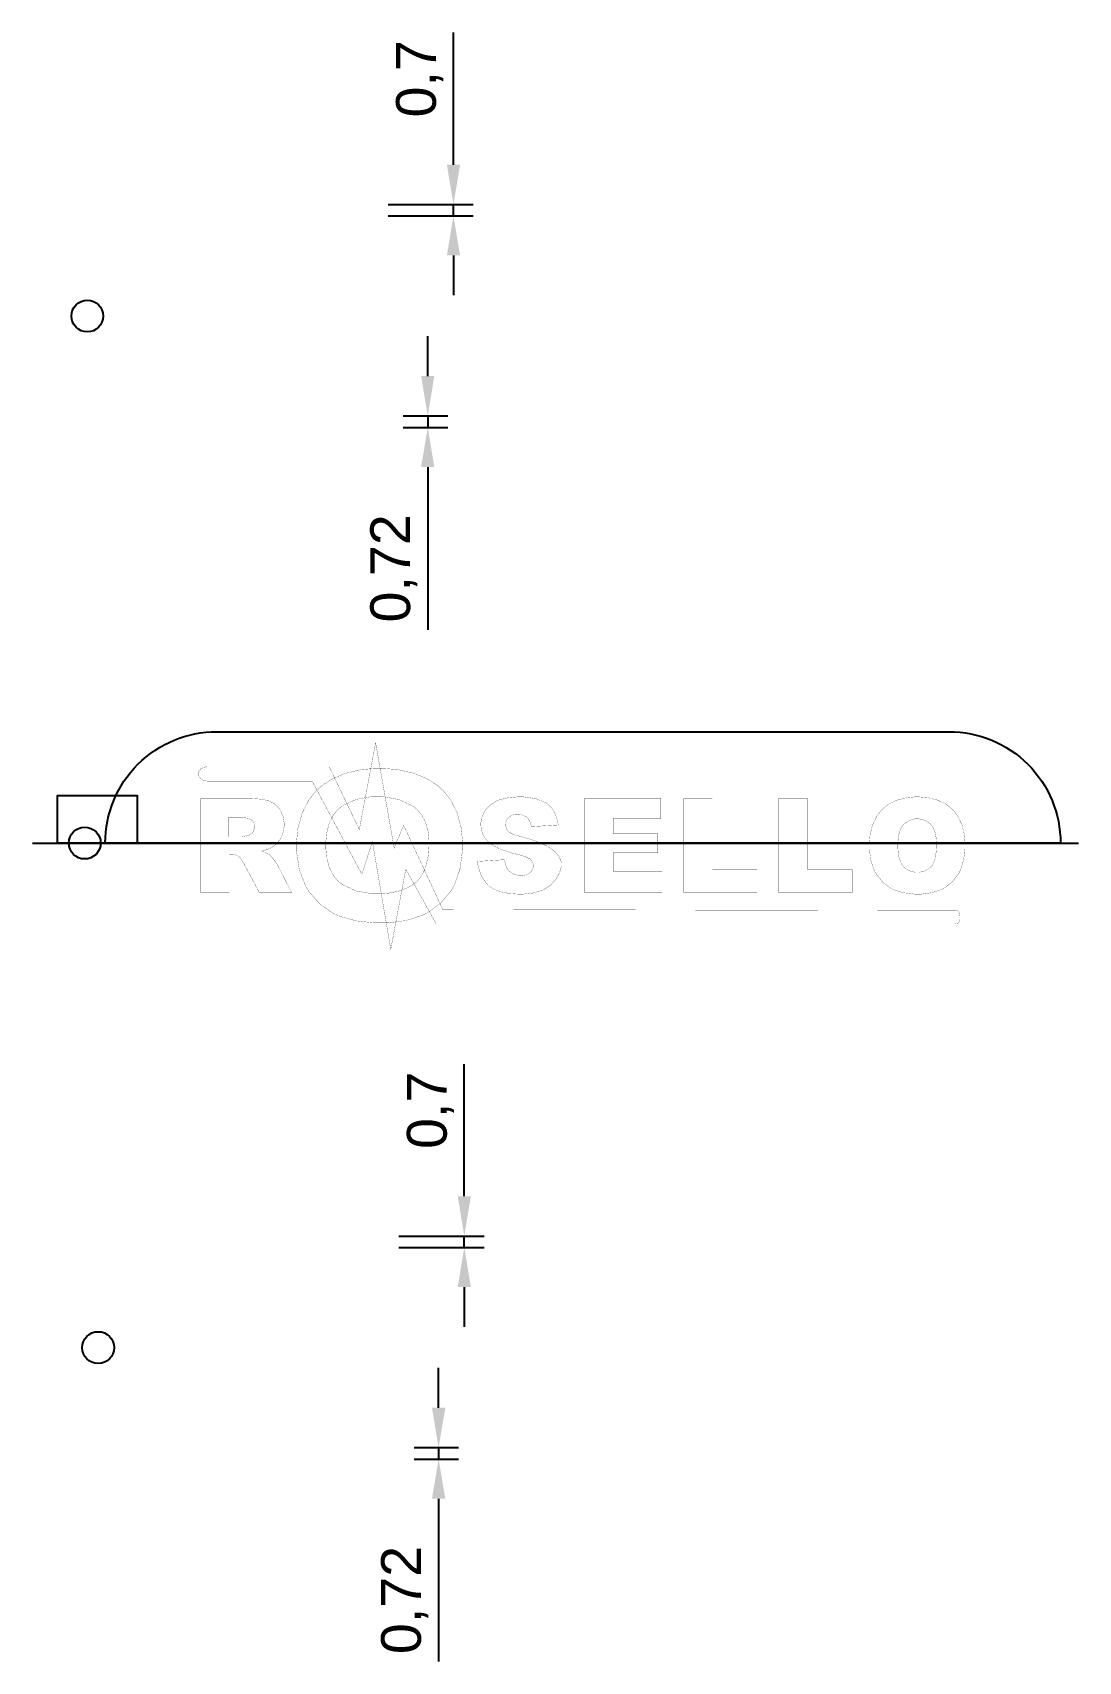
# Model space of a CAD drawing. Header units: millimetres. Extents: x -2 to 208, y -82 to 61.
# Drawn here: x 142.6 to 208.3, y -51.4 to 50.9 of the extents above; entities that cross this region are included whole.
import ezdxf

# ---------------------------------------------------------------- set-up
doc = ezdxf.new("R2010")
doc.units = ezdxf.units.MM
doc.styles.get("Standard").update_dxf_attribs({"font": 'arial.ttf'})
doc.dimstyles.new('ISO-25', dxfattribs={"dimtxt": 2.5, "dimasz": 2.5, "dimexe": 1.25, "dimexo": 0.625, "dimtad": 1, "dimtxsty": 'Standard', "dimcen": 2.5, "dimadec": 0, "dimazin": 0, "dimtfac": 1, "dimtmove": 0, "dimatfit": 3, "dimfxl": 1, "dimarcsym": 0})

# ---------------------------------------------------------------- blocks, each defined once
blk = doc.blocks.new('*D20')
at = {"color": 0, "lineweight": -2, "transparency": 16777216}
for p, q in [((169.01, 42.62), (169.01, 50.93)), ((164.91, 40.12), (170.26, 40.12)), ((169.01, 39.42), (169.01, 40.12)), ((164.91, 39.42), (170.26, 39.42)), ((169.01, 36.92), (169.01, 34.42))]:
    blk.add_line(p, q, dxfattribs=at)
at = {"color": 0, "transparency": 16777216}
for points in [[(168.6, 42.62), (169.43, 42.62), (169.01, 40.12)], [(168.6, 36.92), (169.43, 36.92), (169.01, 39.42)]]:
    blk.add_solid(points, dxfattribs=at)
at = {"layer": 'Defpoints', "color": 0, "transparency": 16777216}
for p in [(164.28, 40.12), (169.01, 40.12), (164.28, 39.42, 2)]:
    blk.add_point(p, dxfattribs=at)
at = {"color": 0, "transparency": 16777216, "insert": (166.89, 48.02), "char_height": 2.5, "attachment_point": 5, "rotation": 90}
blk.add_mtext('0,7', dxfattribs=at)
blk = doc.blocks.new('*D21')
at = {"color": 0, "lineweight": -2, "transparency": 16777216}
for p, q in [((167.4, 29.34), (167.4, 31.84)), ((165.86, 26.84), (168.65, 26.84)), ((167.4, 26.84), (167.4, 26.12)), ((165.86, 26.12), (168.65, 26.12)), ((167.4, 23.62), (167.4, 13.4))]:
    blk.add_line(p, q, dxfattribs=at)
at = {"color": 0, "transparency": 16777216}
for points in [[(166.98, 29.34), (167.81, 29.34), (167.4, 26.84)], [(166.98, 23.62), (167.81, 23.62), (167.4, 26.12)]]:
    blk.add_solid(points, dxfattribs=at)
at = {"layer": 'Defpoints', "color": 0, "transparency": 16777216}
for p in [(165.24, 26.84, 2), (165.24, 26.12), (167.4, 26.12)]:
    blk.add_point(p, dxfattribs=at)
at = {"color": 0, "transparency": 16777216, "insert": (165.27, 17.26), "char_height": 2.5, "attachment_point": 5, "rotation": 90}
blk.add_mtext('0,72', dxfattribs=at)
blk = doc.blocks.new('*D23')
at = {"color": 0, "lineweight": -2, "transparency": 16777216}
for p, q in [((169.69, -22.19), (169.69, -13.89)), ((165.59, -24.69), (170.94, -24.69)), ((165.59, -25.4), (170.94, -25.4)), ((169.69, -25.4), (169.69, -24.69)), ((169.69, -27.9), (169.69, -30.4))]:
    blk.add_line(p, q, dxfattribs=at)
at = {"color": 0, "transparency": 16777216}
for points in [[(169.28, -22.19), (170.11, -22.19), (169.69, -24.69)], [(169.28, -27.9), (170.11, -27.9), (169.69, -25.4)]]:
    blk.add_solid(points, dxfattribs=at)
at = {"layer": 'Defpoints', "color": 0, "transparency": 16777216}
for p in [(164.97, -24.69), (164.97, -25.4, 2), (169.69, -24.69)]:
    blk.add_point(p, dxfattribs=at)
at = {"color": 0, "transparency": 16777216, "insert": (167.57, -16.79), "char_height": 2.5, "attachment_point": 5, "rotation": 90}
blk.add_mtext('0,7', dxfattribs=at)
blk = doc.blocks.new('*D24')
at = {"color": 0, "lineweight": -2, "transparency": 16777216}
for p, q in [((168.08, -35.48), (168.08, -32.98)), ((166.54, -37.98), (169.33, -37.98)), ((166.54, -38.7), (169.33, -38.7)), ((168.08, -37.98), (168.08, -38.7)), ((168.08, -41.2), (168.08, -51.42))]:
    blk.add_line(p, q, dxfattribs=at)
at = {"color": 0, "transparency": 16777216}
for points in [[(167.66, -35.48), (168.5, -35.48), (168.08, -37.98)], [(167.66, -41.2), (168.5, -41.2), (168.08, -38.7)]]:
    blk.add_solid(points, dxfattribs=at)
at = {"layer": 'Defpoints', "color": 0, "transparency": 16777216}
for p in [(165.92, -37.98, 2), (165.92, -38.7), (168.08, -38.7)]:
    blk.add_point(p, dxfattribs=at)
at = {"color": 0, "transparency": 16777216, "insert": (165.95, -47.56), "char_height": 2.5, "attachment_point": 5, "rotation": 90}
blk.add_mtext('0,72', dxfattribs=at)

msp = doc.modelspace()

# ---------------------------------------------------------------- linework, layer by layer
at = {"color": 6}
msp.add_line((142.577, 0), (208.266, 0), dxfattribs=at)
at = {"color": 1}
msp.add_lwpolyline([(147.141, 0, -0.4142136), (154.141, 7), (200.141, 7, -0.4142136), (207.141, 0)], format="xyb", close=True, dxfattribs=at)
at = {"color": 0, "const_width": 0.0141}
msp.add_lwpolyline([(200.539, -5.081), (167.933, -5.081), (166.017, -1.633), (165.075, -6.68), (163.921, 0.099), (163.261, -1.961), (160.134, 3.897), (153.593, 3.897), (153.528, 3.897), (153.334, 3.936), (153.147, 4.038), (153.034, 4.182), (152.994, 4.346), (153.029, 4.512), (153.141, 4.656), (153.328, 4.759), (153.527, 4.799), (153.594, 4.799), (161.21, 4.799), (163.1, 0.842), (164.123, 6.303), (165.288, -0.315), (165.881, 1.118), (168.342, -4.179), (200.565, -4.238), (200.699, -4.269), (200.774, -4.391), (200.806, -4.588), (200.809, -4.777), (200.78, -4.938), (200.681, -5.05)], close=True, dxfattribs=at)
at = {"color": 0}
for points in [[(159.158, -0.17, 0.0141, 0.0141, 0), (159.158, 0.101, 0.0141, 0.0141, 0), (159.243, 0.916, 0.0141, 0.0141, 0), (159.5, 1.874, 0.0141, 0.0141, 0), (159.929, 2.706, 0.0141, 0.0141, 0), (160.361, 3.253, 0.0141, 0.0141, 0), (160.53, 3.409, 0.0141, 0.0141, 0), (160.7, 3.568, 0.0141, 0.0141, 0), (161.283, 3.97, 0.0141, 0.0141, 0), (162.171, 4.37, 0.0141, 0.0141, 0), (163.193, 4.611, 0.0141, 0.0141, 0), (164.061, 4.69, 0.0141, 0.0141, 0), (164.351, 4.69, 0.0141, 0.0141, 0), (164.647, 4.69, 0.0141, 0.0141, 0), (165.534, 4.612, 0.0141, 0.0141, 0), (166.573, 4.376, 0.0141, 0.0141, 0), (167.468, 3.983, 0.0141, 0.0141, 0), (168.05, 3.59, 0.0141, 0.0141, 0), (168.22, 3.433, 0.0141, 0.0141, 0), (168.386, 3.279, 0.0141, 0.0141, 0), (168.813, 2.741, 0.0141, 0.0141, 0), (169.238, 1.922, 0.0141, 0.0141, 0), (169.492, 0.977, 0.0141, 0.0141, 0), (169.577, 0.174, 0.0141, 0.0141, 0), (169.577, -0.093, 0.0141, 0.0141, 0), (169.577, -0.468, 0.0141, 0.0141, 0), (169.429, -1.591, 0.0141, 0.0141, 0), (169.084, -2.616, 0.0141, 0.0141, 0), (168.985, -2.792, 0.0141, 0.0141, 0), (168.886, -2.967, 0.0141, 0.0141, 0), (168.259, -3.728, 0.0141, 0.0141, 0), (167.456, -4.334, 0.0141, 0.0141, 0), (167.27, -4.431, 0.0141, 0.0141, 0), (167.082, -4.529, 0.0141, 0.0141, 0), (166.009, -4.871, 0.0141, 0.0141, 0), (164.857, -5.017, 0.0141, 0.0141, 0), (164.473, -5.017, 0.0141, 0.0141, 0), (164.084, -5.017, 0.0141, 0.0141, 0), (162.919, -4.891, 0.0141, 0.0141, 0), (161.843, -4.596, 0.0141, 0.0141, 0), (161.658, -4.512, 0.0141, 0.0141, 0), (161.472, -4.427, 0.0141, 0.0141, 0), (160.649, -3.858, 0.0141, 0.0141, 0), (159.966, -3.092, 0.0141, 0.0141, 0), (159.851, -2.91, 0.0141, 0.0141, 0), (159.735, -2.728, 0.0141, 0.0141, 0), (159.331, -1.678, 0.0141, 0.0141, 0), (159.158, -0.547, 0.0141, 0.0141, 0), (159.158, -0.17, 0.0141, 0.0141, 0)], [(153.139, -3.105, 0.0141, 0.0141, 0), (153.139, 2.8, 0.0141, 0.0141, 0), (156.126, 2.8, 0.0141, 0.0141, 0), (156.31, 2.8, 0.0141, 0.0141, 0), (156.859, 2.764, 0.0141, 0.0141, 0), (157.323, 2.679, 0.0141, 0.0141, 0), (157.396, 2.654, 0.0141, 0.0141, 0), (157.469, 2.63, 0.0141, 0.0141, 0), (157.792, 2.448, 0.0141, 0.0141, 0), (158.059, 2.182, 0.0141, 0.0141, 0), (158.105, 2.117, 0.0141, 0.0141, 0), (158.149, 2.051, 0.0141, 0.0141, 0), (158.306, 1.68, 0.0141, 0.0141, 0), (158.373, 1.288, 0.0141, 0.0141, 0), (158.373, 1.157, 0.0141, 0.0141, 0), (158.373, 1.043, 0.0141, 0.0141, 0), (158.321, 0.7, 0.0141, 0.0141, 0), (158.201, 0.369, 0.0141, 0.0141, 0), (158.167, 0.309, 0.0141, 0.0141, 0), (158.133, 0.249, 0.0141, 0.0141, 0), (157.923, -0.015, 0.0141, 0.0141, 0), (157.66, -0.234, 0.0141, 0.0141, 0), (157.6, -0.271, 0.0141, 0.0141, 0), (157.561, -0.294, 0.0141, 0.0141, 0), (157.327, -0.399, 0.0141, 0.0141, 0), (157.037, -0.489, 0.0141, 0.0141, 0), (156.97, -0.505, 0.0141, 0.0141, 0), (157.024, -0.523, 0.0141, 0.0141, 0), (157.247, -0.613, 0.0141, 0.0141, 0), (157.412, -0.703, 0.0141, 0.0141, 0), (157.436, -0.722, 0.0141, 0.0141, 0), (157.452, -0.734, 0.0141, 0.0141, 0), (157.556, -0.836, 0.0141, 0.0141, 0), (157.691, -0.993, 0.0141, 0.0141, 0), (157.722, -1.032, 0.0141, 0.0141, 0), (157.753, -1.072, 0.0141, 0.0141, 0), (157.878, -1.243, 0.0141, 0.0141, 0), (157.962, -1.378, 0.0141, 0.0141, 0), (157.972, -1.399, 0.0141, 0.0141, 0), (158.843, -3.105, 0.0141, 0.0141, 0), (156.818, -3.105, 0.0141, 0.0141, 0), (155.86, -1.305, 0.0141, 0.0141, 0), (155.83, -1.246, 0.0141, 0.0141, 0), (155.688, -1.016, 0.0141, 0.0141, 0), (155.56, -0.867, 0.0141, 0.0141, 0), (155.536, -0.85, 0.0141, 0.0141, 0), (155.504, -0.827, 0.0141, 0.0141, 0), (155.329, -0.747, 0.0141, 0.0141, 0), (155.154, -0.714, 0.0141, 0.0141, 0), (155.096, -0.714, 0.0141, 0.0141, 0), (154.938, -0.714, 0.0141, 0.0141, 0), (154.938, -3.105, 0.0141, 0.0141, 0), (153.139, -3.105, 0.0141, 0.0141, 0)], [(160.994, -0.14, 0.0141, 0.0141, 0), (160.994, -0.328, 0.0141, 0.0141, 0), (161.048, -0.895, 0.0141, 0.0141, 0), (161.212, -1.536, 0.0141, 0.0141, 0), (161.484, -2.063, 0.0141, 0.0141, 0), (161.758, -2.388, 0.0141, 0.0141, 0), (161.865, -2.476, 0.0141, 0.0141, 0), (162.011, -2.594, 0.0141, 0.0141, 0), (162.897, -3.008, 0.0141, 0.0141, 0), (163.906, -3.186, 0.0141, 0.0141, 0), (164.242, -3.186, 0.0141, 0.0141, 0), (164.424, -3.186, 0.0141, 0.0141, 0), (164.969, -3.142, 0.0141, 0.0141, 0), (165.61, -3.012, 0.0141, 0.0141, 0), (166.164, -2.794, 0.0141, 0.0141, 0), (166.523, -2.578, 0.0141, 0.0141, 0), (166.63, -2.491, 0.0141, 0.0141, 0), (166.736, -2.403, 0.0141, 0.0141, 0), (167, -2.073, 0.0141, 0.0141, 0), (167.265, -1.518, 0.0141, 0.0141, 0), (167.423, -0.824, 0.0141, 0.0141, 0), (167.476, -0.2, 0.0141, 0.0141, 0), (167.476, 0.008, 0.0141, 0.0141, 0), (167.476, 0.185, 0.0141, 0.0141, 0), (167.421, 0.715, 0.0141, 0.0141, 0), (167.255, 1.319, 0.0141, 0.0141, 0), (166.979, 1.822, 0.0141, 0.0141, 0), (166.702, 2.136, 0.0141, 0.0141, 0), (166.594, 2.222, 0.0141, 0.0141, 0), (166.446, 2.339, 0.0141, 0.0141, 0), (165.553, 2.747, 0.0141, 0.0141, 0), (164.537, 2.922, 0.0141, 0.0141, 0), (164.199, 2.922, 0.0141, 0.0141, 0), (163.872, 2.922, 0.0141, 0.0141, 0), (162.892, 2.744, 0.0141, 0.0141, 0), (162.018, 2.33, 0.0141, 0.0141, 0), (161.873, 2.212, 0.0141, 0.0141, 0), (161.764, 2.124, 0.0141, 0.0141, 0), (161.487, 1.799, 0.0141, 0.0141, 0), (161.213, 1.269, 0.0141, 0.0141, 0), (161.048, 0.623, 0.0141, 0.0141, 0), (160.994, 0.051, 0.0141, 0.0141, 0), (160.994, -0.14, 0.0141, 0.0141, 0)], [(170.518, -1.152, 0.0141, 0.0141, 0), (172.219, -1.043, 0.0141, 0.0141, 0), (172.228, -1.113, 0.0141, 0.0141, 0), (172.303, -1.414, 0.0141, 0.0141, 0), (172.416, -1.647, 0.0141, 0.0141, 0), (172.445, -1.684, 0.0141, 0.0141, 0), (172.491, -1.743, 0.0141, 0.0141, 0), (172.781, -1.952, 0.0141, 0.0141, 0), (173.122, -2.041, 0.0141, 0.0141, 0), (173.236, -2.041, 0.0141, 0.0141, 0), (173.321, -2.041, 0.0141, 0.0141, 0), (173.575, -1.996, 0.0141, 0.0141, 0), (173.792, -1.889, 0.0141, 0.0141, 0), (173.826, -1.859, 0.0141, 0.0141, 0), (173.861, -1.828, 0.0141, 0.0141, 0), (173.982, -1.66, 0.0141, 0.0141, 0), (174.034, -1.491, 0.0141, 0.0141, 0), (174.034, -1.434, 0.0141, 0.0141, 0), (174.034, -1.379, 0.0141, 0.0141, 0), (173.985, -1.216, 0.0141, 0.0141, 0), (173.871, -1.053, 0.0141, 0.0141, 0), (173.838, -1.023, 0.0141, 0.0141, 0), (173.806, -0.993, 0.0141, 0.0141, 0), (173.511, -0.847, 0.0141, 0.0141, 0), (173.043, -0.707, 0.0141, 0.0141, 0), (172.923, -0.68, 0.0141, 0.0141, 0), (172.726, -0.636, 0.0141, 0.0141, 0), (171.914, -0.367, 0.0141, 0.0141, 0), (171.326, -0.039, 0.0141, 0.0141, 0), (171.243, 0.036, 0.0141, 0.0141, 0), (171.182, 0.089, 0.0141, 0.0141, 0), (171.021, 0.274, 0.0141, 0.0141, 0), (170.863, 0.543, 0.0141, 0.0141, 0), (170.768, 0.843, 0.0141, 0.0141, 0), (170.736, 1.091, 0.0141, 0.0141, 0), (170.736, 1.174, 0.0141, 0.0141, 0), (170.736, 1.284, 0.0141, 0.0141, 0), (170.801, 1.615, 0.0141, 0.0141, 0), (170.953, 1.964, 0.0141, 0.0141, 0), (170.996, 2.031, 0.0141, 0.0141, 0), (171.039, 2.099, 0.0141, 0.0141, 0), (171.32, 2.394, 0.0141, 0.0141, 0), (171.688, 2.63, 0.0141, 0.0141, 0), (171.775, 2.668, 0.0141, 0.0141, 0), (171.862, 2.706, 0.0141, 0.0141, 0), (172.392, 2.841, 0.0141, 0.0141, 0), (172.999, 2.899, 0.0141, 0.0141, 0), (173.201, 2.899, 0.0141, 0.0141, 0), (173.445, 2.899, 0.0141, 0.0141, 0), (174.18, 2.794, 0.0141, 0.0141, 0), (174.798, 2.548, 0.0141, 0.0141, 0), (174.896, 2.477, 0.0141, 0.0141, 0), (174.967, 2.425, 0.0141, 0.0141, 0), (175.158, 2.236, 0.0141, 0.0141, 0), (175.36, 1.932, 0.0141, 0.0141, 0), (175.504, 1.566, 0.0141, 0.0141, 0), (175.576, 1.245, 0.0141, 0.0141, 0), (175.59, 1.137, 0.0141, 0.0141, 0), (173.905, 1.035, 0.0141, 0.0141, 0), (173.893, 1.102, 0.0141, 0.0141, 0), (173.8, 1.382, 0.0141, 0.0141, 0), (173.658, 1.589, 0.0141, 0.0141, 0), (173.622, 1.619, 0.0141, 0.0141, 0), (173.586, 1.65, 0.0141, 0.0141, 0), (173.365, 1.757, 0.0141, 0.0141, 0), (173.111, 1.802, 0.0141, 0.0141, 0), (173.027, 1.802, 0.0141, 0.0141, 0), (172.958, 1.802, 0.0141, 0.0141, 0), (172.753, 1.768, 0.0141, 0.0141, 0), (172.582, 1.69, 0.0141, 0.0141, 0), (172.556, 1.667, 0.0141, 0.0141, 0), (172.529, 1.645, 0.0141, 0.0141, 0), (172.412, 1.528, 0.0141, 0.0141, 0), (172.326, 1.395, 0.0141, 0.0141, 0), (172.316, 1.364, 0.0141, 0.0141, 0), (172.294, 1.303, 0.0141, 0.0141, 0), (172.278, 1.103, 0.0141, 0.0141, 0), (172.355, 0.855, 0.0141, 0.0141, 0), (172.557, 0.647, 0.0141, 0.0141, 0), (172.807, 0.525, 0.0141, 0.0141, 0), (172.895, 0.503, 0.0141, 0.0141, 0), (172.986, 0.48, 0.0141, 0.0141, 0), (173.261, 0.409, 0.0141, 0.0141, 0), (173.685, 0.29, 0.0141, 0.0141, 0), (174.138, 0.141, 0.0141, 0.0141, 0), (174.589, -0.041, 0.0141, 0.0141, 0), (175.009, -0.26, 0.0141, 0.0141, 0), (175.367, -0.521, 0.0141, 0.0141, 0), (175.632, -0.827, 0.0141, 0.0141, 0), (175.758, -1.09, 0.0141, 0.0141, 0), (175.776, -1.182, 0.0141, 0.0141, 0), (175.789, -1.249, 0.0141, 0.0141, 0), (175.786, -1.457, 0.0141, 0.0141, 0), (175.726, -1.725, 0.0141, 0.0141, 0), (175.613, -1.983, 0.0141, 0.0141, 0), (175.506, -2.17, 0.0141, 0.0141, 0), (175.468, -2.23, 0.0141, 0.0141, 0), (175.416, -2.309, 0.0141, 0.0141, 0), (175.098, -2.651, 0.0141, 0.0141, 0), (174.698, -2.916, 0.0141, 0.0141, 0), (174.605, -2.957, 0.0141, 0.0141, 0), (174.513, -2.998, 0.0141, 0.0141, 0), (173.98, -3.142, 0.0141, 0.0141, 0), (173.403, -3.204, 0.0141, 0.0141, 0), (173.21, -3.204, 0.0141, 0.0141, 0), (173.04, -3.204, 0.0141, 0.0141, 0), (172.528, -3.168, 0.0141, 0.0141, 0), (171.959, -3.059, 0.0141, 0.0141, 0), (171.503, -2.878, 0.0141, 0.0141, 0), (171.235, -2.699, 0.0141, 0.0141, 0), (171.162, -2.624, 0.0141, 0.0141, 0), (171.067, -2.528, 0.0141, 0.0141, 0), (170.716, -1.966, 0.0141, 0.0141, 0), (170.53, -1.301, 0.0141, 0.0141, 0), (170.518, -1.152, 0.0141, 0.0141, 0)], [(177.248, 2.8, 0.0141, 0.0141, 0), (182.044, 2.8, 0.0141, 0.0141, 0), (182.044, 1.538, 0.0141, 0.0141, 0), (179.047, 1.538, 0.0141, 0.0141, 0), (179.047, 0.598, 0.0141, 0.0141, 0), (181.826, 0.598, 0.0141, 0.0141, 0), (181.826, -0.606, 0.0141, 0.0141, 0), (179.047, -0.606, 0.0141, 0.0141, 0), (179.047, -1.769, 0.0141, 0.0141, 0), (182.134, -1.769, 0.0141, 0.0141, 0), (182.134, -3.105, 0.0141, 0.0141, 0), (177.248, -3.105, 0.0141, 0.0141, 0), (177.248, 2.8, 0.0141, 0.0141, 0)], [(183.481, 2.8, 0.0141, 0.0141, 0), (185.272, 2.8, 0.0141, 0.0141, 0), (185.272, -1.654, 0.0141, 0.0141, 0), (188.075, -1.654, 0.0141, 0.0141, 0), (188.075, -3.105, 0.0141, 0.0141, 0), (183.481, -3.105, 0.0141, 0.0141, 0), (183.481, 2.8, 0.0141, 0.0141, 0)], [(189.456, 2.8, 0.0141, 0.0141, 0), (191.247, 2.8, 0.0141, 0.0141, 0), (191.247, -1.654, 0.0141, 0.0141, 0), (194.05, -1.654, 0.0141, 0.0141, 0), (194.05, -3.105, 0.0141, 0.0141, 0), (189.456, -3.105, 0.0141, 0.0141, 0), (189.456, 2.8, 0.0141, 0.0141, 0)], [(195.133, -0.157, 0.0141, 0.0141, 0), (195.133, 0.014, 0.0141, 0.0141, 0), (195.182, 0.526, 0.0141, 0.0141, 0), (195.33, 1.129, 0.0141, 0.0141, 0), (195.578, 1.651, 0.0141, 0.0141, 0), (195.826, 1.994, 0.0141, 0.0141, 0), (195.924, 2.094, 0.0141, 0.0141, 0), (196.022, 2.193, 0.0141, 0.0141, 0), (196.359, 2.446, 0.0141, 0.0141, 0), (196.871, 2.698, 0.0141, 0.0141, 0), (197.461, 2.849, 0.0141, 0.0141, 0), (197.962, 2.899, 0.0141, 0.0141, 0), (198.129, 2.899, 0.0141, 0.0141, 0), (198.3, 2.899, 0.0141, 0.0141, 0), (198.812, 2.849, 0.0141, 0.0141, 0), (199.411, 2.701, 0.0141, 0.0141, 0), (199.928, 2.454, 0.0141, 0.0141, 0), (200.264, 2.206, 0.0141, 0.0141, 0), (200.361, 2.109, 0.0141, 0.0141, 0), (200.458, 2.011, 0.0141, 0.0141, 0), (200.704, 1.673, 0.0141, 0.0141, 0), (200.949, 1.159, 0.0141, 0.0141, 0), (201.096, 0.564, 0.0141, 0.0141, 0), (201.145, 0.06, 0.0141, 0.0141, 0), (201.145, -0.109, 0.0141, 0.0141, 0), (201.145, -0.344, 0.0141, 0.0141, 0), (201.059, -1.05, 0.0141, 0.0141, 0), (200.86, -1.695, 0.0141, 0.0141, 0), (200.803, -1.805, 0.0141, 0.0141, 0), (200.746, -1.915, 0.0141, 0.0141, 0), (200.384, -2.393, 0.0141, 0.0141, 0), (199.921, -2.774, 0.0141, 0.0141, 0), (199.813, -2.836, 0.0141, 0.0141, 0), (199.705, -2.897, 0.0141, 0.0141, 0), (199.086, -3.112, 0.0141, 0.0141, 0), (198.421, -3.204, 0.0141, 0.0141, 0), (198.199, -3.204, 0.0141, 0.0141, 0), (197.975, -3.204, 0.0141, 0.0141, 0), (197.303, -3.125, 0.0141, 0.0141, 0), (196.682, -2.94, 0.0141, 0.0141, 0), (196.575, -2.887, 0.0141, 0.0141, 0), (196.468, -2.833, 0.0141, 0.0141, 0), (195.993, -2.475, 0.0141, 0.0141, 0), (195.599, -1.994, 0.0141, 0.0141, 0), (195.533, -1.879, 0.0141, 0.0141, 0), (195.466, -1.765, 0.0141, 0.0141, 0), (195.233, -1.105, 0.0141, 0.0141, 0), (195.133, -0.394, 0.0141, 0.0141, 0), (195.133, -0.157, 0.0141, 0.0141, 0)], [(154.882, 0.4, 0.0141, 0.0141, 0), (155.64, 0.4, 0.0141, 0.0141, 0), (155.685, 0.4, 0.0141, 0.0141, 0), (155.82, 0.421, 0.0141, 0.0141, 0), (156.056, 0.468, 0.0141, 0.0141, 0), (156.115, 0.481, 0.0141, 0.0141, 0), (156.145, 0.487, 0.0141, 0.0141, 0), (156.277, 0.545, 0.0141, 0.0141, 0), (156.387, 0.642, 0.0141, 0.0141, 0), (156.405, 0.667, 0.0141, 0.0141, 0), (156.424, 0.692, 0.0141, 0.0141, 0), (156.519, 0.931, 0.0141, 0.0141, 0), (156.519, 1.01, 0.0141, 0.0141, 0), (156.519, 1.074, 0.0141, 0.0141, 0), (156.474, 1.264, 0.0141, 0.0141, 0), (156.37, 1.425, 0.0141, 0.0141, 0), (156.341, 1.45, 0.0141, 0.0141, 0), (156.311, 1.476, 0.0141, 0.0141, 0), (156.084, 1.566, 0.0141, 0.0141, 0), (155.774, 1.604, 0.0141, 0.0141, 0), (155.671, 1.604, 0.0141, 0.0141, 0), (154.882, 1.604, 0.0141, 0.0141, 0), (154.882, 0.4, 0.0141, 0.0141, 0)], [(196.923, -0.161, 0.0141, 0.0141, 0), (196.923, -0.265, 0.0141, 0.0141, 0), (196.944, -0.576, 0.0141, 0.0141, 0), (197.005, -0.928, 0.0141, 0.0141, 0), (197.107, -1.218, 0.0141, 0.0141, 0), (197.208, -1.394, 0.0141, 0.0141, 0), (197.25, -1.445, 0.0141, 0.0141, 0), (197.305, -1.51, 0.0141, 0.0141, 0), (197.637, -1.737, 0.0141, 0.0141, 0), (198.015, -1.835, 0.0141, 0.0141, 0), (198.142, -1.835, 0.0141, 0.0141, 0), (198.269, -1.835, 0.0141, 0.0141, 0), (198.654, -1.739, 0.0141, 0.0141, 0), (198.984, -1.516, 0.0141, 0.0141, 0), (199.037, -1.453, 0.0141, 0.0141, 0), (199.079, -1.402, 0.0141, 0.0141, 0), (199.175, -1.223, 0.0141, 0.0141, 0), (199.275, -0.918, 0.0141, 0.0141, 0), (199.334, -0.537, 0.0141, 0.0141, 0), (199.354, -0.194, 0.0141, 0.0141, 0), (199.354, -0.08, 0.0141, 0.0141, 0), (199.354, 0.017, 0.0141, 0.0141, 0), (199.333, 0.309, 0.0141, 0.0141, 0), (199.271, 0.641, 0.0141, 0.0141, 0), (199.168, 0.917, 0.0141, 0.0141, 0), (199.066, 1.088, 0.0141, 0.0141, 0), (199.023, 1.137, 0.0141, 0.0141, 0), (198.968, 1.201, 0.0141, 0.0141, 0), (198.633, 1.426, 0.0141, 0.0141, 0), (198.252, 1.521, 0.0141, 0.0141, 0), (198.125, 1.521, 0.0141, 0.0141, 0), (198.003, 1.521, 0.0141, 0.0141, 0), (197.635, 1.424, 0.0141, 0.0141, 0), (197.307, 1.196, 0.0141, 0.0141, 0), (197.253, 1.131, 0.0141, 0.0141, 0), (197.21, 1.08, 0.0141, 0.0141, 0), (197.108, 0.904, 0.0141, 0.0141, 0), (197.006, 0.613, 0.0141, 0.0141, 0), (196.944, 0.258, 0.0141, 0.0141, 0), (196.923, -0.056, 0.0141, 0.0141, 0), (196.923, -0.161, 0.0141, 0.0141, 0)]]:
    msp.add_lwpolyline(points, format="xyseb", close=True, dxfattribs=at)
at = {"color": 1}
msp.add_lwpolyline([(149.141, 0), (147.141, 0), (144.141, 0), (144.141, 3), (149.141, 3)], close=True, dxfattribs=at)
for centre in [(146.014, 33.117), (145.853, 0), (146.695, -31.699)]:
    msp.add_circle(centre, 1, dxfattribs=at)

# ---------------------------------------------------------------- dimensions: what is measured, and where the dimension line sits
for base, p1, p2, picture, middle in [((169.013, 40.124), (164.285, 39.42, 2), (164.285, 40.124), '*D20', (166.885, 48.024)), ((167.398, 26.117), (165.237, 26.838, 2), (165.237, 26.117), '*D21', (165.271, 17.258)), ((169.693, -24.693), (164.965, -25.397, 2), (164.965, -24.693), '*D23', (167.566, -16.792)), ((168.079, -38.699), (165.917, -37.979, 2), (165.917, -38.699), '*D24', (165.952, -47.558))]:
    dim = msp.add_linear_dim(base=base, p1=p1, p2=p2, angle=90, dimstyle='ISO-25', dxfattribs=at)
    dim.commit()
    dim.dimension.update_dxf_attribs({"geometry": picture, "text_midpoint": middle})

doc.saveas('drawing.dxf')
